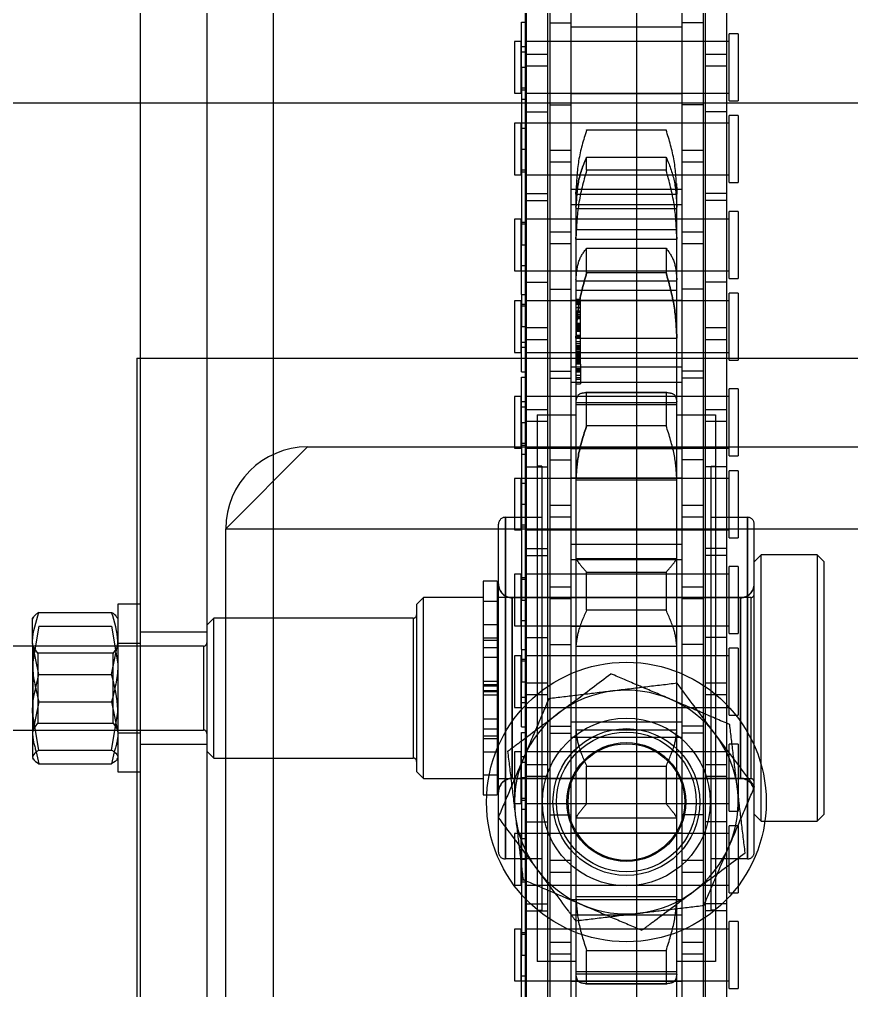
# Model space of a CAD drawing. Header units: metres. Extents: x 0 to 63075, y 0 to 44550.
# Drawn here: x 14092 to 14151.5, y 30267.8 to 30337.3 of the extents above; entities that cross this region are included whole.
import ezdxf

# ---------------------------------------------------------------- set-up
doc = ezdxf.new("R2010")
doc.units = ezdxf.units.M
doc.header["$LTSCALE"] = 75
doc.linetypes.add('HIDDEN2', pattern=[4.7625, 3.175, -1.5875])
for name, color, linetype in [('SDM', 7, 'Continuous'), ('SL4', 4, 'Continuous'), ('ST1', 7, 'HIDDEN2')]:
    doc.layers.add(name, color=color, linetype=linetype)

# ---------------------------------------------------------------- blocks, each defined once
blk = doc.blocks.new('A$Ca53c419a')
at = {"layer": 'SL4'}
for p, q in [((3930.725, 539.25), (3930.725, 495.765)), ((3885.873, 510.5), (3885.873, 503.465)), ((3891.873, 503.465), (3891.873, 510.5)), ((3884.311, 503.202), (3883.458, 503.018)), ((3883.458, 503.018), (3883.458, 497.812)), ((3883.873, 503.465), (3883.8, 503.423)), ((3887.138, 503.465), (3883.944, 503.465)), ((3884.431, 503.018), (3887.138, 503.465)), ((3884.431, 503.018), (3884.431, 497.812)), ((3892.066, 503.465), (3887.138, 503.465)), ((3889.845, 503.018), (3892.066, 503.465)), ((3889.845, 503.018), (3889.845, 497.812)), ((3892.066, 503.465), (3893.869, 503.465)), ((3893.945, 503.423), (3893.873, 503.465)), ((3894.287, 503.018), (3894.287, 497.812)), ((3882.873, 497.365), (3882.873, 495.765)), ((3882.958, 497.365), (3882.873, 497.365)), ((3894.873, 497.365), (3882.958, 497.365)), ((3884.311, 497.628), (3883.458, 497.812)), ((3883.8, 497.407), (3883.873, 497.365)), ((3884.431, 497.812), (3887.138, 497.365)), ((3889.845, 497.812), (3892.066, 497.365)), ((3893.873, 497.365), (3893.945, 497.407)), ((3894.873, 495.765), (3894.873, 497.365)), ((3882.873, 496), (3848.975, 496)), ((3912.475, 496), (3894.873, 496)), ((3912.475, 496), (3912.475, 495.765)), ((4619.715, 495.765), (3669.713, 495.765)), ((3669.713, 486.24), (4459.475, 486.24))]:
    blk.add_line(p, q, dxfattribs=at)
for points, knots in [([(3883.944, 503.465), (3883.9, 503.458), (3883.735, 503.434), (3883.575, 503.194), (3883.458, 503.018)], [0, 0, 0, 0, 0.268634, 1, 1, 1, 1]), ([(3884.431, 503.018), (3884.39, 503.086), (3884.231, 503.348), (3884.066, 503.415), (3883.944, 503.465)], [0, 0, 0, 0, 0.257551, 1, 1, 1, 1]), ([(3887.138, 503.465), (3887.202, 503.465), (3888.116, 503.458), (3889.012, 503.23), (3889.845, 503.018)], [0, 0, 0, 0, 0.070201, 1, 1, 1, 1]), ([(3892.066, 503.465), (3892.119, 503.465), (3892.869, 503.458), (3893.604, 503.23), (3894.287, 503.018)], [0, 0, 0, 0, 0.070201, 1, 1, 1, 1]), ([(3894.287, 503.018), (3894.247, 503.086), (3894.088, 503.348), (3893.923, 503.415), (3893.801, 503.465)], [0, 0, 0, 0, 0.257551, 1, 1, 1, 1]), ([(3883.944, 497.365), (3883.9, 497.372), (3883.735, 497.396), (3883.575, 497.636), (3883.458, 497.812)], [0, 0, 0, 0, 0.2686336, 1, 1, 1, 1]), ([(3884.431, 497.812), (3884.39, 497.744), (3884.231, 497.482), (3884.066, 497.415), (3883.944, 497.365)], [0, 0, 0, 0, 0.2575513, 1, 1, 1, 1]), ([(3887.138, 497.365), (3887.202, 497.365), (3888.116, 497.372), (3889.012, 497.6), (3889.845, 497.812)], [0, 0, 0, 0, 0.070201, 1, 1, 1, 1]), ([(3892.066, 497.365), (3892.119, 497.365), (3892.869, 497.372), (3893.604, 497.6), (3894.287, 497.812)], [0, 0, 0, 0, 0.070201, 1, 1, 1, 1]), ([(3894.287, 497.812), (3894.247, 497.742), (3894.134, 497.551), (3894.016, 497.498), (3893.941, 497.464)], [0, 0, 0, 0, 0.360683, 1, 1, 1, 1])]:
    blk.add_open_spline(points, degree=3, knots=knots, dxfattribs=at)
at = {"layer": 'ST1'}
for p, q in [((3887.9, 503.018), (3885.679, 503.465)), ((3885.873, 503.465), (3885.873, 491.25)), ((3885.873, 503.465), (3885.873, 503.44)), ((3885.915, 503.44), (3885.873, 503.44)), ((3885.873, 503.44), (3886.373, 503.089)), ((3891.873, 503.44), (3885.915, 503.44)), ((3891.373, 503.089), (3886.373, 503.089)), ((3886.373, 503.089), (3886.373, 497.715)), ((3887.9, 503.018), (3887.9, 497.812)), ((3893.314, 503.018), (3890.607, 503.465)), ((3891.373, 503.089), (3891.873, 503.44)), ((3891.373, 497.715), (3891.373, 503.089)), ((3891.873, 491.25), (3891.873, 503.465)), ((3891.873, 503.44), (3891.873, 503.465)), ((3893.314, 503.018), (3893.314, 497.812)), ((3885.673, 497.365), (3885.673, 495.765)), ((3887.9, 497.812), (3885.679, 497.365)), ((3886.373, 497.715), (3885.873, 497.365)), ((3886.373, 497.715), (3891.373, 497.715)), ((3893.314, 497.812), (3890.607, 497.365)), ((3891.873, 497.365), (3891.373, 497.715)), ((3892.073, 495.765), (3892.073, 497.365)), ((3894.873, 496), (3882.873, 496)), ((3884.873, 495.765), (3884.873, 491.003)), ((3892.873, 491.003), (3892.873, 495.765)), ((3912.475, 495.765), (3912.475, 420.765)), ((3930.725, 495.765), (3930.725, 420.765)), ((3891.873, 491.25), (3885.873, 491.25)), ((4669.713, 491.003), (3669.713, 491.003)), ((3884.373, 491), (3883.873, 490.5)), ((3883.873, 490.5), (3893.873, 490.5)), ((3883.873, 490.5), (3883.873, 476.25)), ((3893.373, 491), (3884.373, 491)), ((3893.873, 490.5), (3893.373, 491)), ((3893.873, 476.25), (3893.873, 490.5)), ((3854.825, 489.65), (3900.275, 489.65)), ((3906.125, 483.8), (3900.275, 489.65)), ((3900.275, 489.65), (3900.275, 212.35)), ((3669.713, 486.24), (4459.475, 486.24)), ((3906.125, 483.8), (3906.125, 218.2)), ((3882.898, 476), (3882.398, 475.5)), ((3894.848, 476), (3882.898, 476)), ((3893.873, 476.25), (3883.919, 476.25)), ((3895.348, 475.5), (3894.848, 476)), ((3882.398, 475.5), (3895.348, 475.5)), ((3882.398, 475.5), (3882.398, 471.245)), ((3895.348, 471.245), (3895.348, 475.5)), ((3896.516, 471.245), (3881.229, 471.245)), ((3881.229, 471.245), (3881.229, 470.245)), ((3882.673, 471.245), (3882.673, 470.145)), ((3882.673, 471.245), (3882.673, 470.245)), ((3884.325, 471.245), (3884.325, 470.245)), ((3885.276, 471.245), (3885.276, 470.245)), ((3885.451, 471.245), (3885.451, 470.245)), ((3885.968, 471.245), (3885.968, 470.245)), ((3886.673, 471.245), (3886.673, 470.245)), ((3888.373, 470.245), (3888.373, 471.245)), ((3888.623, 471.245), (3888.623, 470.245)), ((3888.711, 471.245), (3888.711, 470.245)), ((3889.034, 471.245), (3889.034, 470.245)), ((3889.123, 471.245), (3889.123, 470.245)), ((3889.373, 471.245), (3889.373, 470.245)), ((3891.073, 470.245), (3891.073, 471.245)), ((3891.777, 471.245), (3891.777, 470.245)), ((3892.294, 471.245), (3892.294, 470.245)), ((3892.469, 471.245), (3892.469, 470.245)), ((3893.42, 471.245), (3893.42, 470.245)), ((3895.073, 470.145), (3895.073, 471.245)), ((3895.073, 470.245), (3895.073, 471.245)), ((3896.516, 470.245), (3896.516, 471.245)), ((3876.658, 467.056), (3876.658, 469.656)), ((3876.658, 469.656), (3901.088, 469.656)), ((3901.088, 469.656), (3876.658, 469.656)), ((3877.146, 470.145), (3900.599, 470.145)), ((3896.516, 470.245), (3881.229, 470.245)), ((3882.398, 470.145), (3882.398, 452.105)), ((3895.348, 452.105), (3895.348, 470.145)), ((3901.088, 469.656), (3901.088, 467.056)), ((3871.62, 469), (3867.93, 469)), ((3867.93, 469), (3867.93, 468.526)), ((3871.62, 468.526), (3871.62, 469)), ((3878.472, 469), (3874.782, 469)), ((3874.782, 469), (3874.782, 468.526)), ((3878.472, 468.526), (3878.472, 469)), ((3884.32, 469), (3880.63, 469)), ((3880.63, 469), (3880.63, 468.526)), ((3882.398, 469.168), (3882.398, 452.832)), ((3895.323, 469.168), (3882.422, 469.168)), ((3882.422, 469.168), (3882.422, 452.832)), ((3882.422, 469.168), (3895.323, 469.168)), ((3884.32, 468.526), (3884.32, 469)), ((3891.172, 469), (3887.482, 469)), ((3887.482, 469), (3887.482, 468.526)), ((3891.172, 468.526), (3891.172, 469)), ((3897.02, 469), (3893.33, 469)), ((3893.33, 469), (3893.33, 468.526)), ((3895.323, 452.832), (3895.323, 469.168)), ((3895.348, 452.832), (3895.348, 469.168)), ((3897.02, 468.526), (3897.02, 469)), ((3903.872, 469), (3900.182, 469)), ((3900.182, 469), (3900.182, 468.526)), ((3903.872, 468.526), (3903.872, 469)), ((3909.72, 469), (3906.03, 469)), ((3906.03, 469), (3906.03, 468.526)), ((3909.72, 468.526), (3909.72, 469)), ((3916.572, 469), (3912.882, 469)), ((3912.882, 469), (3912.882, 468.526)), ((3916.572, 468.526), (3916.572, 469)), ((3922.42, 469), (3918.73, 469)), ((3918.73, 469), (3918.73, 468.526)), ((3922.42, 468.526), (3922.42, 469)), ((3929.272, 469), (3925.582, 469)), ((3925.582, 469), (3925.582, 468.526)), ((3929.272, 468.526), (3929.272, 469)), ((3935.12, 469), (3931.43, 469)), ((3931.43, 469), (3931.43, 468.526)), ((3935.12, 468.526), (3935.12, 469)), ((3830.725, 468.219), (4071.454, 468.219)), ((3866.223, 468.489), (3869.775, 468.489)), ((3867.93, 468.526), (3871.62, 468.526)), ((3867.93, 468.489), (3867.93, 466.637)), ((3868.299, 468.526), (3868.299, 468.157)), ((3869.775, 468.489), (3869.775, 468.157)), ((3882.475, 468.489), (3869.775, 468.489)), ((3871.251, 468.157), (3871.251, 468.526)), ((3871.394, 468.489), (3871.394, 468.157)), ((3874.782, 468.526), (3878.472, 468.526)), ((3875.008, 468.489), (3875.008, 468.157)), ((3875.151, 468.526), (3875.151, 468.157)), ((3876.627, 468.489), (3876.627, 468.157)), ((3878.103, 468.157), (3878.103, 468.526)), ((3878.472, 466.637), (3878.472, 468.489)), ((3880.179, 468.157), (3880.179, 468.489)), ((3880.63, 468.526), (3884.32, 468.526)), ((3880.856, 468.489), (3880.856, 468.157)), ((3880.999, 468.526), (3880.999, 468.157)), ((3882.475, 468.489), (3882.475, 468.157)), ((3882.475, 468.489), (3885.706, 468.489)), ((3883.582, 468.489), (3883.582, 468.157)), ((3883.951, 468.157), (3883.951, 468.526)), ((3885.706, 468.489), (3885.706, 468.157)), ((3886.096, 468.489), (3886.096, 468.157)), ((3886.096, 468.489), (3889.327, 468.489)), ((3887.482, 468.526), (3891.172, 468.526)), ((3887.851, 468.526), (3887.851, 468.157)), ((3888.22, 468.489), (3888.22, 468.157)), ((3889.327, 468.489), (3889.327, 468.157)), ((3891.623, 468.489), (3889.327, 468.489)), ((3890.803, 468.157), (3890.803, 468.526)), ((3890.946, 468.489), (3890.946, 468.157)), ((3891.623, 468.489), (3895.175, 468.489)), ((3891.623, 468.489), (3891.623, 468.157)), ((3893.33, 468.526), (3897.02, 468.526)), ((3893.33, 468.489), (3893.33, 466.637)), ((3893.699, 468.526), (3893.699, 468.157)), ((3895.175, 468.489), (3895.175, 468.157)), ((3907.875, 468.489), (3895.175, 468.489)), ((3896.651, 468.157), (3896.651, 468.526)), ((3896.794, 468.489), (3896.794, 468.157)), ((3900.182, 468.526), (3903.872, 468.526)), ((3900.408, 468.489), (3900.408, 468.157)), ((3900.551, 468.526), (3900.551, 468.157)), ((3902.027, 468.489), (3902.027, 468.157)), ((3903.503, 468.157), (3903.503, 468.526)), ((3903.872, 466.637), (3903.872, 468.489)), ((3905.579, 468.157), (3905.579, 468.489)), ((3906.03, 468.526), (3909.72, 468.526)), ((3906.256, 468.489), (3906.256, 468.157)), ((3906.399, 468.526), (3906.399, 468.157)), ((3907.875, 468.489), (3907.875, 468.157)), ((3907.875, 468.489), (3911.106, 468.489)), ((3908.982, 468.489), (3908.982, 468.157)), ((3909.351, 468.157), (3909.351, 468.526)), ((3911.106, 468.489), (3911.106, 468.157)), ((3911.496, 468.489), (3911.496, 468.157)), ((3911.496, 468.489), (3914.727, 468.489)), ((3912.882, 468.526), (3916.572, 468.526)), ((3913.251, 468.526), (3913.251, 468.157)), ((3913.62, 468.489), (3913.62, 468.157)), ((3914.727, 468.489), (3914.727, 468.157)), ((3917.023, 468.489), (3914.727, 468.489)), ((3916.203, 468.157), (3916.203, 468.526)), ((3916.346, 468.489), (3916.346, 468.157)), ((3917.023, 468.489), (3920.575, 468.489)), ((3917.023, 468.489), (3917.023, 468.157)), ((3918.73, 468.526), (3922.42, 468.526)), ((3918.73, 468.489), (3918.73, 466.637)), ((3919.099, 468.526), (3919.099, 468.157)), ((3920.575, 468.489), (3920.575, 468.157)), ((3933.275, 468.489), (3920.575, 468.489)), ((3922.051, 468.157), (3922.051, 468.526)), ((3922.194, 468.489), (3922.194, 468.157)), ((3925.582, 468.526), (3929.272, 468.526)), ((3925.808, 468.489), (3925.808, 468.157)), ((3925.951, 468.526), (3925.951, 468.157)), ((3927.427, 468.489), (3927.427, 468.157)), ((3928.903, 468.157), (3928.903, 468.526)), ((3929.272, 466.637), (3929.272, 468.489)), ((3930.979, 468.157), (3930.979, 468.489)), ((3931.43, 468.526), (3935.12, 468.526)), ((3931.656, 468.489), (3931.656, 468.157)), ((3931.799, 468.526), (3931.799, 468.157)), ((3933.275, 468.489), (3933.275, 468.157)), ((3933.275, 468.489), (3936.506, 468.489)), ((3934.382, 468.489), (3934.382, 468.157)), ((3934.751, 468.157), (3934.751, 468.526)), ((3936.506, 468.489), (3936.506, 468.157)), ((3872.95, 468.157), (3863.855, 468.157)), ((3867.93, 468.157), (3867.93, 453.659)), ((3871.62, 466.637), (3871.62, 468.157)), ((3871.62, 453.659), (3871.62, 468.157)), ((3872.95, 468.157), (3872.95, 466.637)), ((3879.3, 468.157), (3872.95, 468.157)), ((3873.452, 468.157), (3873.452, 466.637)), ((3874.782, 468.157), (3874.782, 466.637)), ((3874.782, 468.157), (3874.782, 453.659)), ((3878.472, 453.659), (3878.472, 468.157)), ((3879.3, 468.157), (3879.3, 466.637)), ((3888.395, 468.157), (3879.3, 468.157)), ((3880.63, 468.157), (3880.63, 466.637)), ((3880.63, 468.157), (3880.63, 453.659)), ((3882.547, 466.637), (3882.547, 468.157)), ((3883.407, 468.157), (3883.407, 466.637)), ((3884.32, 466.637), (3884.32, 468.157)), ((3884.32, 453.659), (3884.32, 468.157)), ((3887.482, 468.157), (3887.482, 466.637)), ((3887.482, 468.157), (3887.482, 453.659)), ((3889.255, 468.157), (3888.395, 468.157)), ((3888.395, 466.637), (3888.395, 468.157)), ((3898.35, 468.157), (3889.255, 468.157)), ((3889.255, 468.157), (3889.255, 466.637)), ((3891.172, 466.637), (3891.172, 468.157)), ((3891.172, 453.659), (3891.172, 468.157)), ((3892.502, 468.157), (3892.502, 466.637)), ((3893.33, 468.157), (3893.33, 453.659)), ((3897.02, 466.637), (3897.02, 468.157)), ((3897.02, 453.659), (3897.02, 468.157)), ((3898.35, 468.157), (3898.35, 466.637)), ((3904.7, 468.157), (3898.35, 468.157)), ((3898.852, 468.157), (3898.852, 466.637)), ((3900.182, 468.157), (3900.182, 466.637)), ((3900.182, 468.157), (3900.182, 453.659)), ((3903.872, 453.659), (3903.872, 468.157)), ((3904.7, 468.157), (3904.7, 466.637)), ((3913.795, 468.157), (3904.7, 468.157)), ((3906.03, 468.157), (3906.03, 466.637)), ((3906.03, 468.157), (3906.03, 453.659)), ((3907.947, 466.637), (3907.947, 468.157)), ((3908.807, 468.157), (3908.807, 466.637)), ((3909.72, 466.637), (3909.72, 468.157)), ((3909.72, 453.659), (3909.72, 468.157)), ((3912.882, 468.157), (3912.882, 466.637)), ((3912.882, 468.157), (3912.882, 453.659)), ((3914.655, 468.157), (3913.795, 468.157)), ((3913.795, 466.637), (3913.795, 468.157)), ((3923.75, 468.157), (3914.655, 468.157)), ((3914.655, 468.157), (3914.655, 466.637)), ((3916.572, 466.637), (3916.572, 468.157)), ((3916.572, 453.659), (3916.572, 468.157)), ((3917.902, 468.157), (3917.902, 466.637)), ((3918.73, 468.157), (3918.73, 453.659)), ((3922.42, 466.637), (3922.42, 468.157)), ((3922.42, 453.659), (3922.42, 468.157)), ((3923.75, 468.157), (3923.75, 466.637)), ((3930.1, 468.157), (3923.75, 468.157)), ((3924.252, 468.157), (3924.252, 466.637)), ((3925.582, 468.157), (3925.582, 466.637)), ((3925.582, 468.157), (3925.582, 453.659)), ((3929.272, 453.659), (3929.272, 468.157)), ((3930.1, 468.157), (3930.1, 466.637)), ((3939.195, 468.157), (3930.1, 468.157)), ((3931.43, 468.157), (3931.43, 466.637)), ((3931.43, 468.157), (3931.43, 453.659)), ((3933.347, 466.637), (3933.347, 468.157)), ((3934.207, 468.157), (3934.207, 466.637)), ((3935.12, 466.637), (3935.12, 468.157)), ((3935.12, 453.659), (3935.12, 468.157)), ((3908.417, 467.375), (3869.329, 467.375)), ((3869.329, 464.605), (3869.329, 467.375)), ((3872.993, 467.375), (3872.993, 467.056)), ((3904.752, 467.056), (3872.993, 467.056)), ((3904.752, 467.056), (3904.752, 467.375)), ((3908.417, 467.375), (3908.417, 464.605)), ((3872.95, 466.637), (3863.855, 466.637)), ((3875.695, 466.485), (3866.6, 466.485)), ((3867.93, 466.485), (3867.93, 464.965)), ((3869.847, 464.965), (3869.847, 466.485)), ((3870.707, 466.485), (3870.707, 464.965)), ((3871.62, 464.965), (3871.62, 466.485)), ((3879.3, 466.637), (3872.95, 466.637)), ((3874.782, 466.485), (3874.782, 464.965)), ((3876.555, 466.485), (3875.695, 466.485)), ((3875.695, 464.965), (3875.695, 466.485)), ((3885.65, 466.485), (3876.555, 466.485)), ((3876.555, 466.485), (3876.555, 464.965)), ((3878.472, 464.965), (3878.472, 466.485)), ((3888.395, 466.637), (3879.3, 466.637)), ((3879.802, 466.485), (3879.802, 464.965)), ((3880.63, 466.485), (3880.63, 464.965)), ((3884.32, 464.965), (3884.32, 466.485)), ((3885.65, 466.485), (3885.65, 464.965)), ((3892, 466.485), (3885.65, 466.485)), ((3886.152, 466.485), (3886.152, 464.965)), ((3887.482, 466.485), (3887.482, 464.965)), ((3889.255, 466.637), (3888.395, 466.637)), ((3898.35, 466.637), (3889.255, 466.637)), ((3891.172, 464.965), (3891.172, 466.485)), ((3892, 466.485), (3892, 464.965)), ((3901.095, 466.485), (3892, 466.485)), ((3893.33, 466.485), (3893.33, 464.965)), ((3895.247, 464.965), (3895.247, 466.485)), ((3896.107, 466.485), (3896.107, 464.965)), ((3897.02, 464.965), (3897.02, 466.485)), ((3904.7, 466.637), (3898.35, 466.637)), ((3900.182, 466.485), (3900.182, 464.965)), ((3901.955, 466.485), (3901.095, 466.485)), ((3901.095, 464.965), (3901.095, 466.485)), ((3911.05, 466.485), (3901.955, 466.485)), ((3901.955, 466.485), (3901.955, 464.965)), ((3903.872, 464.965), (3903.872, 466.485)), ((3913.795, 466.637), (3904.7, 466.637)), ((3905.202, 466.485), (3905.202, 464.965)), ((3906.03, 466.485), (3906.03, 464.965)), ((3909.72, 464.965), (3909.72, 466.485)), ((3911.05, 466.485), (3911.05, 464.965)), ((3917.4, 466.485), (3911.05, 466.485)), ((3911.552, 466.485), (3911.552, 464.965)), ((3912.882, 466.485), (3912.882, 464.965)), ((3914.655, 466.637), (3913.795, 466.637)), ((3923.75, 466.637), (3914.655, 466.637)), ((3916.572, 464.965), (3916.572, 466.485)), ((3917.4, 466.485), (3917.4, 464.965)), ((3926.495, 466.485), (3917.4, 466.485)), ((3918.73, 466.485), (3918.73, 464.965)), ((3920.647, 464.965), (3920.647, 466.485)), ((3921.507, 466.485), (3921.507, 464.965)), ((3922.42, 464.965), (3922.42, 466.485)), ((3930.1, 466.637), (3923.75, 466.637)), ((3925.582, 466.485), (3925.582, 464.965)), ((3927.355, 466.485), (3926.495, 466.485)), ((3926.495, 464.965), (3926.495, 466.485)), ((3936.45, 466.485), (3927.355, 466.485)), ((3927.355, 466.485), (3927.355, 464.965)), ((3929.272, 464.965), (3929.272, 466.485)), ((3939.195, 466.637), (3930.1, 466.637)), ((3930.602, 466.485), (3930.602, 464.965)), ((3931.43, 466.485), (3931.43, 464.965)), ((3935.12, 464.965), (3935.12, 466.485)), ((3936.45, 466.485), (3936.45, 464.965)), ((3942.8, 466.485), (3936.45, 466.485)), ((3875.695, 464.965), (3866.6, 464.965)), ((3867.887, 457.035), (3867.887, 464.965)), ((3867.93, 464.965), (3867.93, 457.035)), ((3871.62, 457.035), (3871.62, 464.965)), ((3872.667, 464.965), (3872.667, 457.035)), ((3873.735, 457.035), (3873.735, 464.965)), ((3874.782, 464.965), (3874.782, 457.035)), ((3876.555, 464.965), (3875.695, 464.965)), ((3885.65, 464.965), (3876.555, 464.965)), ((3878.472, 457.035), (3878.472, 464.965)), ((3878.515, 464.965), (3878.515, 457.035)), ((3880.587, 457.035), (3880.587, 464.965)), ((3880.63, 464.965), (3880.63, 457.035)), ((3884.32, 457.035), (3884.32, 464.965)), ((3885.367, 464.965), (3885.367, 457.035)), ((3892, 464.965), (3885.65, 464.965)), ((3886.435, 457.035), (3886.435, 464.965)), ((3887.482, 464.965), (3887.482, 457.035)), ((3891.172, 457.035), (3891.172, 464.965)), ((3891.215, 464.965), (3891.215, 457.035)), ((3901.095, 464.965), (3892, 464.965)), ((3893.287, 457.035), (3893.287, 464.965)), ((3893.33, 464.965), (3893.33, 457.035)), ((3897.02, 457.035), (3897.02, 464.965)), ((3898.067, 464.965), (3898.067, 457.035)), ((3899.135, 457.035), (3899.135, 464.965)), ((3900.182, 464.965), (3900.182, 457.035)), ((3901.955, 464.965), (3901.095, 464.965)), ((3911.05, 464.965), (3901.955, 464.965)), ((3903.872, 457.035), (3903.872, 464.965)), ((3903.915, 464.965), (3903.915, 457.035)), ((3905.987, 457.035), (3905.987, 464.965)), ((3906.03, 464.965), (3906.03, 457.035)), ((3909.72, 457.035), (3909.72, 464.965)), ((3910.767, 464.965), (3910.767, 457.035)), ((3917.4, 464.965), (3911.05, 464.965)), ((3911.835, 457.035), (3911.835, 464.965)), ((3912.882, 464.965), (3912.882, 457.035)), ((3916.572, 457.035), (3916.572, 464.965)), ((3916.615, 464.965), (3916.615, 457.035)), ((3926.495, 464.965), (3917.4, 464.965)), ((3918.687, 457.035), (3918.687, 464.965)), ((3918.73, 464.965), (3918.73, 457.035)), ((3922.42, 457.035), (3922.42, 464.965)), ((3923.467, 464.965), (3923.467, 457.035)), ((3924.535, 457.035), (3924.535, 464.965)), ((3925.582, 464.965), (3925.582, 457.035)), ((3927.355, 464.965), (3926.495, 464.965)), ((3936.45, 464.965), (3927.355, 464.965)), ((3929.272, 457.035), (3929.272, 464.965)), ((3929.315, 464.965), (3929.315, 457.035)), ((3931.387, 457.035), (3931.387, 464.965)), ((3931.43, 464.965), (3931.43, 457.035)), ((3935.12, 457.035), (3935.12, 464.965)), ((3936.167, 464.965), (3936.167, 457.035)), ((3942.8, 464.965), (3936.45, 464.965)), ((3868.398, 464.605), (3863.853, 464.605)), ((3873.88, 464.605), (3868.398, 464.605)), ((3868.437, 464.605), (3868.437, 457.395)), ((3868.587, 457.395), (3868.587, 464.605)), ((3873.968, 464.605), (3873.88, 464.605)), ((3873.968, 464.605), (3873.968, 457.395)), ((3879.591, 464.605), (3873.968, 464.605)), ((3879.591, 464.605), (3879.591, 457.395)), ((3879.597, 464.605), (3879.591, 464.605)), ((3885.831, 464.605), (3879.597, 464.605)), ((3885.881, 464.605), (3885.831, 464.605)), ((3885.881, 464.605), (3885.881, 457.395)), ((3891.864, 464.605), (3885.881, 464.605)), ((3891.864, 464.605), (3891.864, 457.395)), ((3891.914, 464.605), (3891.864, 464.605)), ((3898.148, 464.605), (3891.914, 464.605)), ((3898.154, 464.605), (3898.148, 464.605)), ((3898.154, 464.605), (3898.154, 457.395)), ((3903.777, 464.605), (3898.154, 464.605)), ((3903.777, 464.605), (3903.777, 457.395)), ((3903.865, 464.605), (3903.777, 464.605)), ((3909.347, 464.605), (3903.865, 464.605)), ((3909.158, 464.605), (3909.158, 457.395)), ((3909.308, 464.605), (3909.308, 457.395)), ((3913.892, 464.605), (3909.347, 464.605)), ((3910.634, 464.605), (3910.634, 464.27)), ((3911.473, 464.27), (3910.634, 464.27)), ((3910.968, 464.605), (3910.968, 464.27)), ((3911.071, 464.27), (3911.071, 464.605)), ((3911.242, 464.27), (3911.242, 464.605)), ((3911.473, 464.27), (3911.473, 464.605)), ((3911.626, 464.27), (3911.473, 464.27)), ((3911.577, 464.27), (3911.577, 464.605)), ((3911.626, 464.27), (3911.626, 464.605)), ((3912.04, 464.27), (3911.626, 464.27)), ((3911.717, 464.27), (3911.717, 464.605)), ((3912.04, 464.27), (3912.04, 464.605)), ((3912.04, 464.27), (3914.47, 464.27)), ((3912.099, 464.605), (3912.099, 464.27)), ((3912.1, 464.27), (3912.1, 464.605)), ((3912.151, 464.27), (3912.151, 464.605)), ((3912.163, 464.27), (3912.163, 464.605)), ((3912.164, 464.27), (3912.164, 464.605)), ((3912.222, 464.27), (3912.222, 464.605)), ((3912.298, 464.27), (3912.298, 464.605)), ((3912.307, 464.27), (3912.307, 464.605)), ((3912.337, 464.27), (3912.337, 464.605)), ((3912.412, 464.605), (3912.412, 464.27)), ((3912.415, 464.27), (3912.415, 464.605)), ((3912.423, 464.27), (3912.423, 464.605)), ((3912.435, 464.27), (3912.435, 464.605)), ((3912.529, 464.27), (3912.529, 464.605)), ((3912.548, 464.27), (3912.548, 464.605)), ((3912.556, 464.27), (3912.556, 464.605)), ((3912.625, 464.27), (3912.625, 464.605)), ((3912.718, 464.27), (3912.718, 464.605)), ((3912.802, 464.27), (3912.802, 464.605)), ((3912.881, 464.27), (3912.881, 464.605)), ((3912.93, 464.27), (3912.93, 464.605)), ((3913.034, 464.27), (3913.034, 464.605)), ((3913.066, 464.27), (3913.066, 464.605)), ((3913.068, 464.27), (3913.068, 464.605)), ((3913.102, 464.27), (3913.102, 464.605)), ((3913.14, 464.27), (3913.14, 464.605)), ((3913.175, 464.27), (3913.175, 464.605)), ((3913.178, 464.27), (3913.178, 464.605)), ((3913.204, 464.27), (3913.204, 464.605)), ((3913.207, 464.27), (3913.207, 464.605)), ((3913.295, 464.27), (3913.295, 464.605)), ((3913.309, 464.27), (3913.309, 464.605)), ((3913.326, 464.27), (3913.326, 464.605)), ((3913.344, 464.27), (3913.344, 464.605)), ((3913.353, 464.27), (3913.353, 464.605)), ((3913.486, 464.27), (3913.486, 464.605)), ((3913.646, 464.27), (3913.646, 464.605)), ((3913.892, 464.605), (3913.892, 457.395)), ((3914.007, 464.605), (3913.892, 464.605)), ((3913.892, 464.605), (3914.007, 464.605)), ((3913.98, 464.27), (3913.98, 464.605)), ((3918.076, 464.605), (3914.007, 464.605)), ((3914.029, 464.27), (3914.029, 464.605)), ((3914.09, 464.27), (3914.09, 464.605)), ((3914.389, 464.27), (3914.389, 464.605)), ((3914.43, 464.27), (3914.43, 464.605)), ((3914.451, 464.27), (3914.451, 464.605)), ((3914.47, 464.27), (3914.47, 464.605)), ((3914.47, 464.27), (3914.86, 464.27)), ((3914.579, 464.27), (3914.579, 464.605)), ((3914.625, 464.27), (3914.625, 464.605)), ((3914.705, 464.27), (3914.705, 464.605)), ((3914.76, 464.27), (3914.76, 464.605)), ((3914.814, 464.27), (3914.814, 464.605)), ((3914.832, 464.27), (3914.832, 464.605)), ((3914.853, 464.27), (3914.853, 464.605)), ((3914.86, 464.27), (3914.86, 464.605)), ((3914.86, 464.27), (3915.707, 464.27)), ((3914.932, 464.27), (3914.932, 464.605)), ((3914.956, 464.27), (3914.956, 464.605)), ((3915.291, 464.27), (3915.291, 464.605)), ((3915.317, 464.27), (3915.317, 464.605)), ((3915.364, 464.27), (3915.364, 464.605)), ((3915.401, 464.27), (3915.401, 464.605)), ((3915.449, 464.27), (3915.449, 464.605)), ((3915.571, 464.27), (3915.571, 464.605)), ((3915.707, 464.27), (3915.707, 464.605)), ((3915.707, 464.27), (3915.989, 464.27)), ((3915.803, 464.27), (3915.803, 464.605)), ((3915.824, 464.27), (3915.824, 464.605)), ((3915.989, 464.27), (3916.074, 464.27)), ((3916.074, 464.27), (3916.074, 464.605)), ((3916.074, 464.27), (3916.398, 464.27)), ((3916.308, 464.27), (3916.308, 464.605)), ((3916.398, 464.27), (3916.398, 464.605)), ((3916.398, 464.27), (3916.434, 464.27)), ((3916.434, 464.27), (3916.434, 464.605)), ((3916.434, 464.27), (3916.641, 464.27)), ((3916.477, 464.27), (3916.477, 464.605)), ((3916.514, 464.27), (3916.514, 464.605)), ((3916.632, 464.27), (3916.632, 464.605)), ((3916.641, 464.27), (3916.641, 464.605)), ((3916.641, 464.27), (3916.677, 464.27)), ((3916.662, 464.27), (3916.662, 464.605)), ((3916.677, 464.27), (3916.677, 464.605)), ((3917.328, 464.605), (3917.328, 457.395)), ((3917.997, 464.605), (3917.997, 457.395)), ((3920.989, 464.605), (3918.076, 464.605)), ((3920.989, 464.605), (3920.989, 457.395)), ((3921.118, 464.605), (3920.989, 464.605)), ((3920.989, 464.605), (3921.118, 464.605)), ((3923.283, 464.605), (3921.118, 464.605)), ((3921.675, 464.605), (3921.675, 457.395)), ((3923.174, 464.605), (3923.174, 457.395)), ((3924.213, 464.605), (3923.283, 464.605)), ((3924.213, 464.605), (3924.213, 457.395)), ((3924.339, 464.605), (3924.213, 464.605)), ((3924.213, 464.605), (3924.339, 464.605)), ((3924.48, 464.605), (3924.339, 464.605)), ((3867.724, 463.9), (3867.724, 458.1)), ((3867.726, 463.843), (3870.102, 463.843)), ((3867.726, 458.157), (3867.726, 463.843)), ((3870.102, 463.843), (3870.102, 458.157)), ((3880.59, 463.843), (3883.292, 463.843)), ((3880.59, 458.157), (3880.59, 463.843)), ((3883.292, 463.843), (3883.292, 458.157)), ((3894.453, 458.157), (3894.453, 463.843)), ((3894.453, 463.843), (3897.155, 463.843)), ((3897.155, 463.843), (3897.155, 458.157)), ((3907.643, 458.157), (3907.643, 463.843)), ((3907.643, 463.843), (3910.019, 463.843)), ((3910.019, 463.843), (3910.019, 458.157)), ((3910.021, 458.1), (3910.021, 463.9)), ((3918.569, 458.157), (3918.569, 463.843)), ((3918.569, 463.843), (3920.332, 463.843)), ((3920.332, 463.843), (3920.332, 458.157)), ((3925.913, 463.843), (3926.851, 463.843)), ((3925.913, 458.157), (3925.913, 463.843)), ((3926.851, 463.843), (3926.851, 458.157)), ((3928.789, 458.157), (3928.789, 463.843)), ((3928.789, 463.843), (3928.813, 463.843)), ((3928.813, 463.843), (3928.813, 458.157)), ((4070.489, 460.281), (3830.725, 460.281)), ((3870.102, 458.157), (3867.726, 458.157)), ((3883.292, 458.157), (3880.59, 458.157)), ((3897.155, 458.157), (3894.453, 458.157)), ((3910.019, 458.157), (3907.643, 458.157)), ((3920.332, 458.157), (3918.569, 458.157)), ((3926.851, 458.157), (3925.913, 458.157)), ((3928.813, 458.157), (3928.789, 458.157)), ((3863.853, 457.395), (3868.398, 457.395)), ((3868.398, 457.395), (3873.88, 457.395)), ((3869.329, 454.625), (3869.329, 457.395)), ((3873.88, 457.395), (3873.968, 457.395)), ((3873.968, 457.395), (3879.591, 457.395)), ((3879.591, 457.395), (3879.597, 457.395)), ((3879.597, 457.395), (3885.831, 457.395)), ((3885.831, 457.395), (3885.881, 457.395)), ((3885.881, 457.395), (3891.864, 457.395)), ((3891.864, 457.395), (3891.914, 457.395)), ((3891.914, 457.395), (3898.148, 457.395)), ((3898.148, 457.395), (3898.154, 457.395)), ((3898.154, 457.395), (3903.777, 457.395)), ((3903.777, 457.395), (3903.865, 457.395)), ((3903.865, 457.395), (3909.347, 457.395)), ((3908.417, 457.395), (3908.417, 454.625)), ((3909.347, 457.395), (3913.892, 457.395)), ((3913.892, 457.395), (3914.007, 457.395)), ((3914.007, 457.395), (3913.892, 457.395)), ((3914.007, 457.395), (3918.076, 457.395)), ((3918.076, 457.395), (3920.989, 457.395)), ((3920.989, 457.395), (3921.118, 457.395)), ((3921.118, 457.395), (3920.989, 457.395)), ((3921.118, 457.395), (3923.283, 457.395)), ((3923.283, 457.395), (3924.213, 457.395)), ((3924.213, 457.395), (3924.339, 457.395)), ((3924.339, 457.395), (3924.213, 457.395)), ((3924.954, 457.447), (3924.339, 457.395)), ((3924.339, 457.395), (3924.48, 457.395)), ((3924.96, 457.404), (3924.48, 457.395)), ((3875.695, 457.035), (3866.6, 457.035)), ((3867.93, 457.035), (3867.93, 455.515)), ((3869.847, 455.515), (3869.847, 457.035)), ((3870.707, 457.035), (3870.707, 455.515)), ((3871.62, 455.515), (3871.62, 457.035)), ((3874.782, 457.035), (3874.782, 455.515)), ((3876.555, 457.035), (3875.695, 457.035)), ((3875.695, 455.515), (3875.695, 457.035)), ((3885.65, 457.035), (3876.555, 457.035)), ((3876.555, 457.035), (3876.555, 455.515)), ((3878.472, 455.515), (3878.472, 457.035)), ((3879.802, 455.515), (3879.802, 457.035)), ((3880.63, 457.035), (3880.63, 455.515)), ((3884.32, 455.515), (3884.32, 457.035)), ((3885.65, 455.515), (3885.65, 457.035)), ((3892, 457.035), (3885.65, 457.035)), ((3886.152, 455.515), (3886.152, 457.035)), ((3887.482, 457.035), (3887.482, 455.515)), ((3891.172, 455.515), (3891.172, 457.035)), ((3892, 455.515), (3892, 457.035)), ((3901.095, 457.035), (3892, 457.035)), ((3893.33, 457.035), (3893.33, 455.515)), ((3895.247, 455.515), (3895.247, 457.035)), ((3896.107, 457.035), (3896.107, 455.515)), ((3897.02, 455.515), (3897.02, 457.035)), ((3900.182, 457.035), (3900.182, 455.515)), ((3901.955, 457.035), (3901.095, 457.035)), ((3901.095, 455.515), (3901.095, 457.035)), ((3911.05, 457.035), (3901.955, 457.035)), ((3901.955, 457.035), (3901.955, 455.515)), ((3903.872, 455.515), (3903.872, 457.035)), ((3905.202, 455.515), (3905.202, 457.035)), ((3906.03, 457.035), (3906.03, 455.515)), ((3909.72, 455.515), (3909.72, 457.035)), ((3911.05, 455.515), (3911.05, 457.035)), ((3917.4, 457.035), (3911.05, 457.035)), ((3911.552, 455.515), (3911.552, 457.035)), ((3912.882, 457.035), (3912.882, 455.515)), ((3916.572, 455.515), (3916.572, 457.035)), ((3917.4, 455.515), (3917.4, 457.035)), ((3926.495, 457.035), (3917.4, 457.035)), ((3918.73, 457.035), (3918.73, 455.515)), ((3920.647, 455.515), (3920.647, 457.035)), ((3921.507, 457.035), (3921.507, 455.515)), ((3922.42, 455.515), (3922.42, 457.035)), ((3925.582, 457.035), (3925.582, 455.515)), ((3927.355, 457.035), (3926.495, 457.035)), ((3926.495, 455.515), (3926.495, 457.035)), ((3936.45, 457.035), (3927.355, 457.035)), ((3927.355, 457.035), (3927.355, 455.515)), ((3929.272, 455.515), (3929.272, 457.035)), ((3930.602, 455.515), (3930.602, 457.035)), ((3931.43, 457.035), (3931.43, 455.515)), ((3935.12, 455.515), (3935.12, 457.035)), ((3936.45, 455.515), (3936.45, 457.035)), ((3942.8, 457.035), (3936.45, 457.035)), ((3872.95, 455.363), (3863.855, 455.363)), ((3875.695, 455.515), (3866.6, 455.515)), ((3867.93, 455.363), (3867.93, 453.843)), ((3871.62, 453.843), (3871.62, 455.363)), ((3872.95, 453.843), (3872.95, 455.363)), ((3879.3, 455.363), (3872.95, 455.363)), ((3873.452, 453.843), (3873.452, 455.363)), ((3874.782, 455.363), (3874.782, 453.843)), ((3876.555, 455.515), (3875.695, 455.515)), ((3885.65, 455.515), (3876.555, 455.515)), ((3878.472, 453.843), (3878.472, 455.363)), ((3879.3, 453.843), (3879.3, 455.363)), ((3888.395, 455.363), (3879.3, 455.363)), ((3880.63, 455.363), (3880.63, 453.843)), ((3882.547, 453.843), (3882.547, 455.363)), ((3883.407, 455.363), (3883.407, 453.843)), ((3884.32, 453.843), (3884.32, 455.363)), ((3892, 455.515), (3885.65, 455.515)), ((3887.482, 455.363), (3887.482, 453.843)), ((3889.255, 455.363), (3888.395, 455.363)), ((3888.395, 453.843), (3888.395, 455.363)), ((3898.35, 455.363), (3889.255, 455.363)), ((3889.255, 455.363), (3889.255, 453.843)), ((3891.172, 453.843), (3891.172, 455.363)), ((3901.095, 455.515), (3892, 455.515)), ((3892.502, 453.843), (3892.502, 455.363)), ((3893.33, 455.363), (3893.33, 453.843)), ((3897.02, 453.843), (3897.02, 455.363)), ((3898.35, 453.843), (3898.35, 455.363)), ((3904.7, 455.363), (3898.35, 455.363)), ((3898.852, 453.843), (3898.852, 455.363)), ((3900.182, 455.363), (3900.182, 453.843)), ((3901.955, 455.515), (3901.095, 455.515)), ((3911.05, 455.515), (3901.955, 455.515)), ((3903.872, 453.843), (3903.872, 455.363)), ((3904.7, 453.843), (3904.7, 455.363)), ((3913.795, 455.363), (3904.7, 455.363)), ((3906.03, 455.363), (3906.03, 453.843)), ((3907.947, 453.843), (3907.947, 455.363)), ((3908.807, 455.363), (3908.807, 453.843)), ((3909.72, 453.843), (3909.72, 455.363)), ((3917.4, 455.515), (3911.05, 455.515)), ((3912.882, 455.363), (3912.882, 453.843)), ((3914.655, 455.363), (3913.795, 455.363)), ((3913.795, 453.843), (3913.795, 455.363)), ((3923.75, 455.363), (3914.655, 455.363)), ((3914.655, 455.363), (3914.655, 453.843)), ((3916.572, 453.843), (3916.572, 455.363)), ((3926.495, 455.515), (3917.4, 455.515)), ((3917.902, 453.843), (3917.902, 455.363)), ((3918.73, 455.363), (3918.73, 453.843)), ((3922.42, 453.843), (3922.42, 455.363)), ((3923.75, 453.843), (3923.75, 455.363)), ((3930.1, 455.363), (3923.75, 455.363)), ((3924.252, 453.843), (3924.252, 455.363)), ((3925.582, 455.363), (3925.582, 453.843)), ((3927.355, 455.515), (3926.495, 455.515)), ((3936.45, 455.515), (3927.355, 455.515)), ((3929.272, 453.843), (3929.272, 455.363)), ((3930.1, 453.843), (3930.1, 455.363)), ((3939.195, 455.363), (3930.1, 455.363)), ((3931.43, 455.363), (3931.43, 453.843)), ((3933.347, 453.843), (3933.347, 455.363)), ((3934.207, 455.363), (3934.207, 453.843)), ((3935.12, 453.843), (3935.12, 455.363)), ((3942.8, 455.515), (3936.45, 455.515)), ((3908.417, 454.625), (3869.329, 454.625)), ((3872.993, 454.944), (3904.752, 454.944)), ((3872.993, 454.625), (3872.993, 454.944)), ((3876.658, 452.344), (3876.658, 454.944)), ((3901.088, 454.944), (3901.088, 452.344)), ((3904.752, 454.944), (3904.752, 454.625)), ((3872.95, 453.843), (3863.855, 453.843)), ((3867.376, 453.659), (3872.173, 453.659)), ((3867.376, 453.659), (3867.376, 453)), ((3872.173, 453), (3872.173, 453.659)), ((3879.3, 453.843), (3872.95, 453.843)), ((3874.228, 453.659), (3879.025, 453.659)), ((3874.228, 453.659), (3874.228, 453)), ((3879.025, 453), (3879.025, 453.659)), ((3888.395, 453.843), (3879.3, 453.843)), ((3880.076, 453.659), (3884.873, 453.659)), ((3880.076, 453.659), (3880.076, 453)), ((3884.873, 453), (3884.873, 453.659)), ((3886.928, 453.659), (3891.725, 453.659)), ((3886.928, 453.659), (3886.928, 453)), ((3889.255, 453.843), (3888.395, 453.843)), ((3898.35, 453.843), (3889.255, 453.843)), ((3891.725, 453), (3891.725, 453.659)), ((3892.776, 453.659), (3897.573, 453.659)), ((3892.776, 453.659), (3892.776, 453)), ((3897.573, 453), (3897.573, 453.659)), ((3904.7, 453.843), (3898.35, 453.843)), ((3899.628, 453.659), (3904.425, 453.659)), ((3899.628, 453.659), (3899.628, 453)), ((3904.425, 453), (3904.425, 453.659)), ((3913.795, 453.843), (3904.7, 453.843)), ((3905.476, 453.659), (3910.273, 453.659)), ((3905.476, 453.659), (3905.476, 453)), ((3910.273, 453), (3910.273, 453.659)), ((3912.328, 453.659), (3917.125, 453.659)), ((3912.328, 453.659), (3912.328, 453)), ((3914.655, 453.843), (3913.795, 453.843)), ((3923.75, 453.843), (3914.655, 453.843)), ((3917.125, 453), (3917.125, 453.659)), ((3918.176, 453.659), (3922.973, 453.659)), ((3918.176, 453.659), (3918.176, 453)), ((3922.973, 453), (3922.973, 453.659)), ((3930.1, 453.843), (3923.75, 453.843)), ((3925.028, 453.659), (3929.825, 453.659)), ((3925.028, 453.659), (3925.028, 453)), ((3929.825, 453), (3929.825, 453.659)), ((3939.195, 453.843), (3930.1, 453.843)), ((3930.876, 453.659), (3935.673, 453.659)), ((3930.876, 453.659), (3930.876, 453)), ((3935.673, 453), (3935.673, 453.659)), ((3872.173, 453), (3867.376, 453)), ((3879.025, 453), (3874.228, 453)), ((3884.873, 453), (3880.076, 453)), ((3891.725, 453), (3886.928, 453)), ((3897.573, 453), (3892.776, 453)), ((3904.425, 453), (3899.628, 453)), ((3910.273, 453), (3905.476, 453)), ((3917.125, 453), (3912.328, 453)), ((3922.973, 453), (3918.176, 453)), ((3929.825, 453), (3925.028, 453)), ((3935.673, 453), (3930.876, 453)), ((3876.658, 452.344), (3901.088, 452.344)), ((3901.088, 452.344), (3876.658, 452.344)), ((3895.323, 452.832), (3882.422, 452.832)), ((3882.422, 452.832), (3895.323, 452.832)), ((3877.146, 451.855), (3900.599, 451.855)), ((3879.848, 451.855), (3879.348, 451.355)), ((3895.348, 452.105), (3882.398, 452.105)), ((3898.398, 451.355), (3897.898, 451.855)), ((3879.348, 451.355), (3898.398, 451.355)), ((3879.348, 451.355), (3879.348, 447.355)), ((3898.398, 447.355), (3898.398, 451.355)), ((3898.398, 447.355), (3879.348, 447.355)), ((3879.348, 447.355), (3879.848, 446.855)), ((3897.898, 446.855), (3898.398, 447.355)), ((3879.848, 446.855), (3897.898, 446.855))]:
    blk.add_line(p, q, dxfattribs=at)
for radius in [10, 6, 5.25, 5, 4.25, 4.172]:
    blk.add_circle((3880.725, 461), radius, dxfattribs=at)
for centre, radius, start, end in [((3885.623, 491.25), 0.25, 270, 0), ((3892.123, 491.25), 0.25, 180, 270), ((3900.275, 483.8), 5.85, 0, 90), ((3883.623, 476.25), 0.25, 270, 0), ((3894.123, 476.25), 0.25, 180, 270), ((3877.146, 469.656), 0.489, 90, 180), ((3881.42, 469.168), 0.977, 0, 90), ((3881.447, 469.17), 0.975, 359.89099, 89.89057), ((3896.298, 469.17), 0.975, 90.10943, 180.10901), ((3896.325, 469.168), 0.977, 90, 180), ((3900.599, 469.656), 0.489, 0, 90), ((3880.725, 461), 8, 66.8699, 126.8699), ((3880.725, 461), 8, 6.8699, 66.8699), ((3880.725, 461), 8, 126.8699, 186.8699), ((3880.725, 461), 8, 306.8699, 6.8699), ((3880.725, 461), 8, 186.8699, 246.8699), ((3880.725, 461), 8, 246.8699, 306.8699), ((3877.146, 452.344), 0.489, 180, 270), ((3881.42, 452.832), 0.977, 270, 0), ((3881.447, 452.83), 0.975, 270.10943, 0.10901), ((3896.298, 452.83), 0.975, 179.89099, 269.89057), ((3896.325, 452.832), 0.977, 180, 270), ((3900.599, 452.344), 0.489, 270, 0), ((3882.148, 452.105), 0.25, 270, 0), ((3895.598, 452.105), 0.25, 180, 270)]:
    blk.add_arc(centre, radius, start, end, dxfattribs=at)
for points, knots in [([(3885.679, 503.465), (3885.626, 503.465), (3885.164, 503.463), (3884.712, 503.325), (3884.311, 503.202)], [0, 0, 0, 0, 0.114097, 1, 1, 1, 1]), ([(3890.607, 503.465), (3890.543, 503.465), (3889.629, 503.458), (3888.733, 503.23), (3887.9, 503.018)], [0, 0, 0, 0, 0.070201, 1, 1, 1, 1]), ([(3885.679, 497.365), (3885.626, 497.365), (3885.164, 497.367), (3884.712, 497.505), (3884.311, 497.628)], [0, 0, 0, 0, 0.114097, 1, 1, 1, 1]), ([(3890.607, 497.365), (3890.543, 497.365), (3889.629, 497.372), (3888.733, 497.6), (3887.9, 497.812)], [0, 0, 0, 0, 0.070201, 1, 1, 1, 1]), ([(3879.62, 470.171), (3878.662, 469.453), (3877.443, 468.539), (3876.193, 467.601), (3875.925, 467.4)], [0, 0, 0, 0, 0.785622, 1, 1, 1, 1]), ([(3883.868, 468.357), (3883.767, 468.4), (3883.004, 468.726), (3881.567, 469.34), (3880.273, 469.892), (3879.62, 470.171)], [0, 0, 0, 0, 0.0700858, 0.5307822, 1, 1, 1, 1]), ([(3879.768, 468.943), (3879.659, 468.929), (3878.836, 468.83), (3877.284, 468.643), (3875.887, 468.475), (3875.182, 468.39)], [0, 0, 0, 0, 0.070086, 0.530782, 1, 1, 1, 1]), ([(3884.354, 469.495), (3883.609, 469.405), (3882.106, 469.224), (3880.552, 469.037), (3879.768, 468.943)], [0, 0, 0, 0, 0.495458, 1, 1, 1, 1]), ([(3884.354, 469.495), (3884.586, 469.185), (3885.49, 467.98), (3886.428, 466.729), (3887.125, 465.8)], [0, 0, 0, 0, 0.257551, 1, 1, 1, 1]), ([(3875.182, 468.39), (3874.888, 467.7), (3874.293, 466.308), (3873.678, 464.869), (3873.368, 464.143)], [0, 0, 0, 0, 0.495458, 1, 1, 1, 1]), ([(3888.115, 466.543), (3887.425, 466.837), (3886.033, 467.432), (3884.594, 468.047), (3883.868, 468.357)], [0, 0, 0, 0, 0.495458, 1, 1, 1, 1]), ([(3875.925, 467.4), (3874.91, 466.639), (3873.659, 465.701), (3872.457, 464.799), (3872.23, 464.629)], [0, 0, 0, 0, 0.811304, 1, 1, 1, 1]), ([(3888.668, 461.957), (3888.654, 462.066), (3888.555, 462.889), (3888.368, 464.441), (3888.2, 465.838), (3888.115, 466.543)], [0, 0, 0, 0, 0.070086, 0.530782, 1, 1, 1, 1]), ([(3887.125, 465.8), (3887.377, 465.464), (3888.315, 464.213), (3889.228, 462.996), (3889.896, 462.105)], [0, 0, 0, 0, 0.268634, 1, 1, 1, 1]), ([(3867.726, 463.843), (3867.745, 464.065), (3867.781, 464.496), (3868.197, 464.57), (3868.398, 464.605)], [0, 0, 0, 0, 0.51526, 1, 1, 1, 1]), ([(3873.88, 464.605), (3873.316, 464.57), (3872.152, 464.496), (3870.799, 464.065), (3870.102, 463.843)], [0, 0, 0, 0, 0.484737, 1, 1, 1, 1]), ([(3873.368, 464.143), (3873.325, 464.042), (3872.999, 463.279), (3872.385, 461.842), (3871.833, 460.548), (3871.554, 459.895)], [0, 0, 0, 0, 0.070086, 0.530782, 1, 1, 1, 1]), ([(3872.23, 464.629), (3872.32, 463.884), (3872.501, 462.381), (3872.688, 460.827), (3872.782, 460.043)], [0, 0, 0, 0, 0.495458, 1, 1, 1, 1]), ([(3880.59, 463.843), (3880.329, 464.065), (3879.821, 464.496), (3879.67, 464.57), (3879.597, 464.605)], [0, 0, 0, 0, 0.515254, 1, 1, 1, 1]), ([(3885.831, 464.605), (3885.491, 464.57), (3884.792, 464.496), (3883.802, 464.065), (3883.292, 463.843)], [0, 0, 0, 0, 0.484735, 1, 1, 1, 1]), ([(3894.453, 463.843), (3893.943, 464.065), (3892.953, 464.496), (3892.254, 464.57), (3891.914, 464.605)], [0, 0, 0, 0, 0.515257, 1, 1, 1, 1]), ([(3898.148, 464.605), (3898.075, 464.57), (3897.924, 464.496), (3897.416, 464.065), (3897.155, 463.843)], [0, 0, 0, 0, 0.484725, 1, 1, 1, 1]), ([(3907.643, 463.843), (3906.946, 464.065), (3905.593, 464.496), (3904.429, 464.57), (3903.865, 464.605)], [0, 0, 0, 0, 0.515263, 1, 1, 1, 1]), ([(3903.865, 464.605), (3904.429, 464.57), (3905.593, 464.496), (3906.946, 464.065), (3907.643, 463.843)], [0, 0, 0, 0, 0.484737, 1, 1, 1, 1]), ([(3909.347, 464.605), (3909.548, 464.57), (3909.964, 464.496), (3910, 464.065), (3910.019, 463.843)], [0, 0, 0, 0, 0.484735, 1, 1, 1, 1]), ([(3918.569, 463.843), (3917.769, 464.065), (3916.217, 464.496), (3914.728, 464.57), (3914.007, 464.605)], [0, 0, 0, 0, 0.515264, 1, 1, 1, 1]), ([(3914.007, 464.605), (3914.728, 464.57), (3916.217, 464.496), (3917.769, 464.065), (3918.569, 463.843)], [0, 0, 0, 0, 0.484736, 1, 1, 1, 1]), ([(3918.076, 464.605), (3918.528, 464.57), (3919.461, 464.496), (3920.036, 464.065), (3920.332, 463.843)], [0, 0, 0, 0, 0.484737, 1, 1, 1, 1]), ([(3925.913, 463.843), (3925.106, 464.065), (3923.542, 464.496), (3921.909, 464.57), (3921.118, 464.605)], [0, 0, 0, 0, 0.515256, 1, 1, 1, 1]), ([(3923.283, 464.605), (3923.931, 464.57), (3925.268, 464.496), (3926.313, 464.065), (3926.851, 463.843)], [0, 0, 0, 0, 0.484736, 1, 1, 1, 1]), ([(3926.851, 463.843), (3926.313, 464.065), (3925.268, 464.496), (3923.931, 464.57), (3923.283, 464.605)], [0, 0, 0, 0, 0.5152638, 1, 1, 1, 1]), ([(3928.789, 463.843), (3928.074, 464.065), (3926.685, 464.496), (3925.105, 464.57), (3924.339, 464.605)], [0, 0, 0, 0, 0.515254, 1, 1, 1, 1]), ([(3888.082, 457.857), (3888.125, 457.958), (3888.451, 458.721), (3889.065, 460.158), (3889.617, 461.452), (3889.896, 462.105)], [0, 0, 0, 0, 0.070086, 0.530782, 1, 1, 1, 1]), ([(3889.22, 457.371), (3889.13, 458.116), (3888.949, 459.619), (3888.762, 461.173), (3888.668, 461.957)], [0, 0, 0, 0, 0.495458, 1, 1, 1, 1]), ([(3871.554, 459.895), (3871.786, 459.585), (3872.69, 458.38), (3873.628, 457.129), (3874.325, 456.2)], [0, 0, 0, 0, 0.2575513, 1, 1, 1, 1]), ([(3872.782, 460.043), (3872.796, 459.934), (3872.895, 459.111), (3873.082, 457.559), (3873.25, 456.162), (3873.335, 455.457)], [0, 0, 0, 0, 0.070086, 0.530782, 1, 1, 1, 1]), ([(3868.398, 457.395), (3868.197, 457.43), (3867.781, 457.504), (3867.745, 457.935), (3867.726, 458.157)], [0, 0, 0, 0, 0.484735, 1, 1, 1, 1]), ([(3870.102, 458.157), (3870.799, 457.935), (3872.152, 457.504), (3873.316, 457.43), (3873.88, 457.395)], [0, 0, 0, 0, 0.515263, 1, 1, 1, 1]), ([(3879.597, 457.395), (3879.67, 457.43), (3879.821, 457.504), (3880.329, 457.935), (3880.59, 458.157)], [0, 0, 0, 0, 0.4847248, 1, 1, 1, 1]), ([(3883.292, 458.157), (3883.802, 457.935), (3884.792, 457.504), (3885.491, 457.43), (3885.831, 457.395)], [0, 0, 0, 0, 0.515258, 1, 1, 1, 1]), ([(3886.268, 453.61), (3886.562, 454.3), (3887.157, 455.692), (3887.772, 457.131), (3888.082, 457.857)], [0, 0, 0, 0, 0.495458, 1, 1, 1, 1]), ([(3891.914, 457.395), (3892.254, 457.43), (3892.953, 457.504), (3893.943, 457.935), (3894.453, 458.157)], [0, 0, 0, 0, 0.484735, 1, 1, 1, 1]), ([(3897.155, 458.157), (3897.416, 457.935), (3897.924, 457.504), (3898.075, 457.43), (3898.148, 457.395)], [0, 0, 0, 0, 0.515254, 1, 1, 1, 1]), ([(3903.865, 457.395), (3904.429, 457.43), (3905.593, 457.504), (3906.946, 457.935), (3907.643, 458.157)], [0, 0, 0, 0, 0.484736, 1, 1, 1, 1]), ([(3910.019, 458.157), (3910, 457.935), (3909.964, 457.504), (3909.548, 457.43), (3909.347, 457.395)], [0, 0, 0, 0, 0.51526, 1, 1, 1, 1]), ([(3914.007, 457.395), (3914.728, 457.43), (3916.217, 457.504), (3917.769, 457.935), (3918.569, 458.157)], [0, 0, 0, 0, 0.484736, 1, 1, 1, 1]), ([(3918.569, 458.157), (3917.769, 457.935), (3916.217, 457.504), (3914.728, 457.43), (3914.007, 457.395)], [0, 0, 0, 0, 0.515264, 1, 1, 1, 1]), ([(3920.332, 458.157), (3920.036, 457.935), (3919.461, 457.504), (3918.528, 457.43), (3918.076, 457.395)], [0, 0, 0, 0, 0.515263, 1, 1, 1, 1]), ([(3921.118, 457.395), (3921.909, 457.43), (3923.542, 457.504), (3925.106, 457.935), (3925.913, 458.157)], [0, 0, 0, 0, 0.484722, 1, 1, 1, 1]), ([(3926.851, 458.157), (3926.313, 457.935), (3925.268, 457.504), (3923.931, 457.43), (3923.283, 457.395)], [0, 0, 0, 0, 0.515264, 1, 1, 1, 1]), ([(3924.339, 457.395), (3925.105, 457.43), (3926.685, 457.504), (3928.074, 457.935), (3928.789, 458.157)], [0, 0, 0, 0, 0.484725, 1, 1, 1, 1]), ([(3885.525, 454.6), (3885.793, 454.801), (3887.043, 455.739), (3888.262, 456.653), (3889.22, 457.371)], [0, 0, 0, 0, 0.214378, 1, 1, 1, 1]), ([(3874.325, 456.2), (3874.577, 455.864), (3875.515, 454.613), (3876.428, 453.396), (3877.096, 452.505)], [0, 0, 0, 0, 0.268634, 1, 1, 1, 1]), ([(3873.335, 455.457), (3874.025, 455.163), (3875.417, 454.568), (3876.856, 453.953), (3877.582, 453.643)], [0, 0, 0, 0, 0.495458, 1, 1, 1, 1]), ([(3881.83, 451.829), (3882.057, 451.999), (3883.259, 452.901), (3884.51, 453.839), (3885.525, 454.6)], [0, 0, 0, 0, 0.188696, 1, 1, 1, 1]), ([(3877.582, 453.643), (3877.683, 453.6), (3878.446, 453.274), (3879.883, 452.66), (3881.177, 452.108), (3881.83, 451.829)], [0, 0, 0, 0, 0.0700858, 0.5307822, 1, 1, 1, 1]), ([(3881.682, 453.057), (3881.791, 453.071), (3882.614, 453.17), (3884.166, 453.357), (3885.563, 453.525), (3886.268, 453.61)], [0, 0, 0, 0, 0.070086, 0.530782, 1, 1, 1, 1]), ([(3877.096, 452.505), (3877.841, 452.595), (3879.344, 452.776), (3880.898, 452.963), (3881.682, 453.057)], [0, 0, 0, 0, 0.495458, 1, 1, 1, 1])]:
    blk.add_open_spline(points, degree=3, knots=knots, dxfattribs=at)

msp = doc.modelspace()

# ---------------------------------------------------------------- block references
at = {"layer": 'SDM', "rotation": 90}
msp.add_blockref('A$Ca53c419a', (14596.359, 26400.599), dxfattribs=at)

doc.saveas('drawing.dxf')
